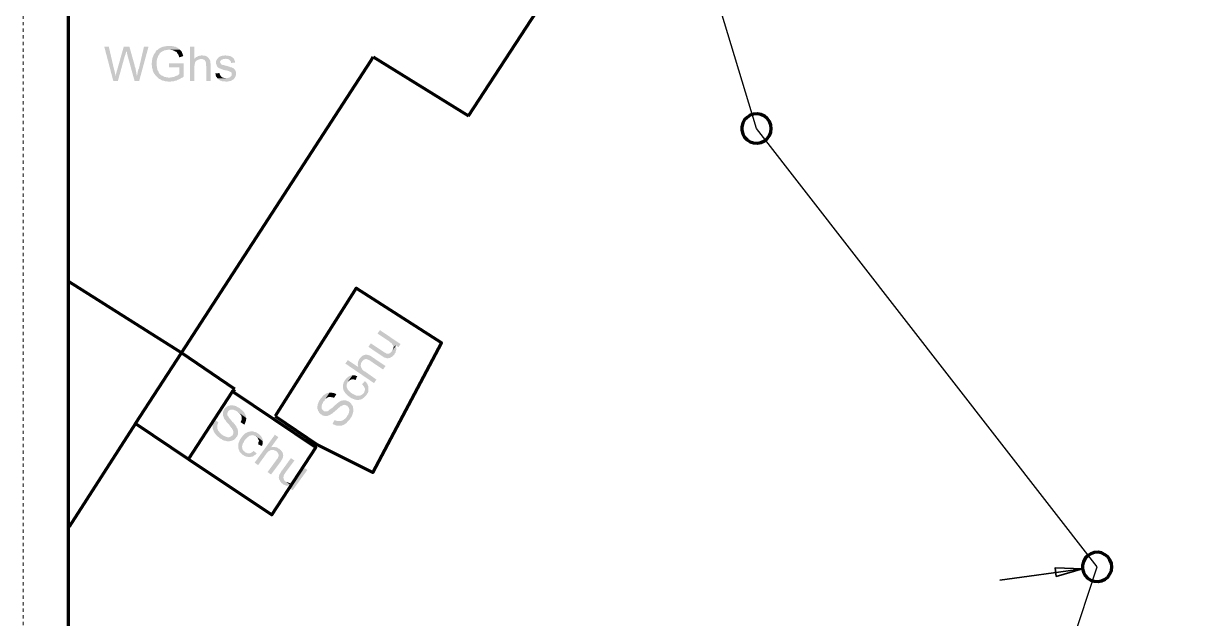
# Model space of a CAD drawing. Header units: metres. Extents: x -47 to 309, y -25 to 105.
# Drawn here: x -44.56 to -9.24, y 68.79 to 86.86 of the extents above; entities that cross this region are included whole.
import ezdxf

# ---------------------------------------------------------------- set-up
doc = ezdxf.new("R2010")
doc.units = ezdxf.units.M
doc.linetypes.add('AUSGEZOGEN', pattern=[0])
doc.linetypes.add('PUNKT2_S9', pattern=[0.001, 0, -0.001])
doc.layers.add('XR$1$STANDARD_1', color=7, linetype='AUSGEZOGEN', lineweight=25)

msp = doc.modelspace()

# ---------------------------------------------------------------- hatches: boundary and pattern name
at = {"layer": 'XR$1$STANDARD_1', "linetype": 'AUSGEZOGEN', "lineweight": 140, "transparency": 33554687}
h = msp.add_hatch(color=7, dxfattribs=at)
h.set_gradient(color2=(0, 0, 0), one_color=1)
h.paths.add_polyline_path([(-40.1323, 86.1766), (-40.1958, 86.1766), (-40.2169, 86.1661), (-40.2487, 86.1661), (-40.2804, 86.1555), (-40.3016, 86.1555), (-40.3333, 86.1449), (-40.3545, 86.1343), (-40.3862, 86.1237), (-40.4074, 86.1131), (-40.418, 86.1026), (-40.4497, 86.092), (-40.4709, 86.0708), (-40.4921, 86.0496), (-40.5132, 86.0391), (-40.5344, 86.0179), (-40.545, 85.9862), (-40.5662, 85.965), (-40.5767, 85.9438), (-40.5979, 85.9121), (-40.6085, 85.8803), (-40.6191, 85.8592), (-40.6297, 85.8274), (-40.6402, 85.8062), (-40.6402, 85.7745), (-40.6508, 85.7427), (-40.6508, 85.6898), (-40.6614, 85.6581), (-40.6614, 85.5946), (-40.6508, 85.5628), (-40.6508, 85.5099), (-40.6402, 85.4782), (-40.6297, 85.457), (-40.6297, 85.4253), (-40.6191, 85.4041), (-40.6085, 85.3723), (-40.5979, 85.3512), (-40.5873, 85.33), (-40.5662, 85.3088), (-40.5556, 85.2877), (-40.5344, 85.2665), (-40.5132, 85.2453), (-40.4921, 85.2242), (-40.4709, 85.203), (-40.1323, 85.2136), (-40.164, 85.2136), (-40.1852, 85.2242), (-40.2169, 85.2242), (-40.2487, 85.2348), (-40.2698, 85.2348), (-40.3016, 85.2453), (-40.3228, 85.2665), (-40.3545, 85.2771), (-40.3757, 85.2877), (-40.3968, 85.3088), (-40.418, 85.33), (-40.4392, 85.3512), (-40.4497, 85.3723), (-40.4603, 85.4041), (-40.4709, 85.4147), (-40.4815, 85.4358), (-40.4921, 85.457), (-40.4921, 85.4888), (-40.5027, 85.5099), (-40.5027, 85.5417), (-40.5132, 85.5734), (-40.5132, 85.711), (-40.5027, 85.7427), (-40.5027, 85.7639), (-40.4921, 85.7957), (-40.4815, 85.8168), (-40.4709, 85.8486), (-40.4709, 85.8592), (-40.4603, 85.8803), (-40.4392, 85.9015), (-40.4286, 85.9332), (-40.4074, 85.9544), (-40.3968, 85.965), (-40.3757, 85.9862), (-40.3545, 85.9967), (-40.3228, 86.0179), (-40.291, 86.0285), (-40.2804, 86.0391), (-40.2487, 86.0391), (-40.2275, 86.0496), (-40.1958, 86.0496), (-40.164, 86.0602), (-39.8042, 86.0602), (-39.8254, 86.0814), (-39.8465, 86.092), (-39.8677, 86.1131), (-39.8994, 86.1237), (-39.9206, 86.1449), (-39.9312, 86.1449), (-39.9629, 86.1555), (-39.9841, 86.1555), (-40.0158, 86.1661), (-40.037, 86.1661), (-40.0688, 86.1766), (-40.1005, 86.1766)], flags=0)
h = msp.add_hatch(color=7, dxfattribs=at)
h.set_gradient(color2=(0, 0, 0), one_color=1)
h.paths.add_polyline_path([(-41.9631, 86.1555), (-42.1007, 86.1555), (-41.8255, 85.1078), (-41.762, 85.2559), (-41.762, 85.2983), (-41.7726, 85.33), (-41.7726, 85.3512), (-41.7832, 85.3829), (-41.7832, 85.4147), (-41.7938, 85.4358), (-41.8044, 85.4676)], flags=0)
h = msp.add_hatch(color=7, dxfattribs=at)
h.set_gradient(color2=(0, 0, 0), one_color=1)
h.paths.add_polyline_path([(-41.3387, 86.1555), (-41.508, 86.1555), (-41.7091, 85.4464), (-41.7091, 85.4358), (-41.7197, 85.4253), (-41.7197, 85.4041), (-41.7303, 85.3723), (-41.7409, 85.3406), (-41.7514, 85.2983), (-41.762, 85.2559), (-41.8255, 85.1078), (-41.6879, 85.1078), (-41.4657, 85.9121), (-41.4551, 85.9121), (-41.4551, 85.9438), (-41.4445, 85.965), (-41.434, 85.9967), (-41.434, 86.0285)], flags=0)
h = msp.add_hatch(color=7, dxfattribs=at)
h.set_gradient(color2=(0, 0, 0), one_color=1)
h.paths.add_polyline_path([(-41.3387, 86.1555), (-41.434, 86.0285), (-41.4234, 86.0073), (-41.4128, 85.9862), (-41.4128, 85.9544), (-41.4022, 85.9121), (-41.18, 85.1078), (-41.1059, 85.2559), (-41.1165, 85.2877), (-41.1165, 85.3088), (-41.1271, 85.3406), (-41.1271, 85.3618), (-41.1376, 85.3935), (-41.1376, 85.4253), (-41.1482, 85.4464), (-41.1482, 85.4782), (-41.1588, 85.5099), (-41.1694, 85.5417), (-41.18, 85.5628), (-41.18, 85.5946), (-41.1906, 85.6263)], flags=0)
h = msp.add_hatch(color=7, dxfattribs=at)
h.set_gradient(color2=(0, 0, 0), one_color=1)
h.paths.add_polyline_path([(-40.7567, 86.1555), (-40.8942, 86.1555), (-41.053, 85.4782), (-41.0636, 85.4782), (-41.0636, 85.4464), (-41.0741, 85.4253), (-41.0847, 85.3935), (-41.0847, 85.3618), (-41.0953, 85.33), (-41.0953, 85.3088), (-41.1059, 85.2771), (-41.1059, 85.2559), (-41.18, 85.1078), (-41.0424, 85.1078)], flags=0)
h = msp.add_hatch(color=7, dxfattribs=at)
h.set_gradient(color2=(0, 0, 0), one_color=1)
h.paths.add_polyline_path([(-39.8042, 86.0602), (-40.1323, 86.0602), (-40.1005, 86.0602), (-40.0688, 86.0496), (-40.037, 86.0496), (-40.0158, 86.0391), (-39.9841, 86.0285), (-39.9735, 86.0285), (-39.9523, 86.0073), (-39.9206, 85.9967), (-39.8994, 85.9756), (-39.8889, 85.9544), (-39.8783, 85.9438), (-39.8571, 85.9121), (-39.8465, 85.8909), (-39.8359, 85.8592), (-39.8254, 85.8274), (-39.6984, 85.8697), (-39.7089, 85.8803), (-39.7195, 85.9121), (-39.7301, 85.9438), (-39.7407, 85.965), (-39.7513, 85.9967), (-39.7619, 86.0179), (-39.783, 86.0391)], flags=0)
h = msp.add_hatch(color=7, dxfattribs=at)
h.set_gradient(color2=(0, 0, 0), one_color=1)
h.paths.add_polyline_path([(-39.3703, 86.1555), (-39.4973, 86.1555), (-39.4973, 85.1078), (-39.3703, 85.1078), (-39.3703, 85.5523), (-39.3597, 85.584), (-39.3597, 85.6157), (-39.3491, 85.6475), (-39.3491, 85.6687), (-39.3385, 85.6898), (-39.3174, 85.711), (-39.2962, 85.7322), (-39.275, 85.7427), (-39.2539, 85.7533), (-39.2221, 85.7639), (-39.1904, 85.7745), (-39.1692, 85.7745), (-39.3703, 85.7851)], flags=0)
h = msp.add_hatch(color=7, dxfattribs=at)
h.set_gradient(color2=(0, 0, 0), one_color=1)
h.paths.add_polyline_path([(-39.1375, 85.8909), (-39.148, 85.8909), (-39.1692, 85.8803), (-39.201, 85.8803), (-39.2327, 85.8697), (-39.2539, 85.8697), (-39.275, 85.8486), (-39.3068, 85.838), (-39.328, 85.8274), (-39.3491, 85.8062), (-39.3703, 85.7851), (-39.1692, 85.7745), (-39.1163, 85.7745), (-39.0951, 85.7639), (-39.0634, 85.7533), (-39.0422, 85.7322), (-39.0422, 85.7216), (-39.0316, 85.711), (-39.0211, 85.6792), (-39.0105, 85.6581), (-39.0105, 85.5946), (-38.9999, 85.1078), (-38.8729, 85.1078), (-38.8729, 85.6263), (-38.8835, 85.6581), (-38.8835, 85.711), (-38.8941, 85.7427), (-38.9046, 85.7639), (-38.9152, 85.7745), (-38.9258, 85.7957), (-38.947, 85.8168), (-38.9681, 85.838), (-38.9893, 85.8486), (-38.9999, 85.8592), (-39.0211, 85.8697), (-39.0528, 85.8803), (-39.1057, 85.8803)], flags=0)
h = msp.add_hatch(color=7, dxfattribs=at)
h.set_gradient(color2=(0, 0, 0), one_color=1)
h.paths.add_polyline_path([(-38.4284, 85.8909), (-38.4602, 85.8803), (-38.5131, 85.8803), (-38.5448, 85.8697), (-38.5766, 85.8592), (-38.5977, 85.8486), (-38.6295, 85.838), (-38.6295, 85.8274), (-38.6507, 85.8062), (-38.6718, 85.7851), (-38.4072, 85.7851), (-38.3755, 85.7745), (-38.3543, 85.7745), (-38.3226, 85.7639), (-38.3014, 85.7427), (-38.2908, 85.7322), (-38.2697, 85.711), (-38.2591, 85.6898), (-38.2591, 85.6581), (-38.1321, 85.6687), (-38.1321, 85.6898), (-38.1427, 85.7216), (-38.1533, 85.7427), (-38.1638, 85.7745), (-38.1744, 85.7957), (-38.1956, 85.8168), (-38.2168, 85.8274), (-38.2485, 85.8486), (-38.2697, 85.8592), (-38.2908, 85.8697), (-38.312, 85.8697), (-38.3437, 85.8803), (-38.3967, 85.8803)], flags=0)
h = msp.add_hatch(color=7, dxfattribs=at)
h.set_gradient(color2=(0, 0, 0), one_color=1)
h.paths.add_polyline_path([(-39.6878, 85.6475), (-40.1323, 85.6475), (-40.1323, 85.5205), (-39.8254, 85.5205), (-39.8254, 85.3194), (-39.8465, 85.3088), (-39.8677, 85.2877), (-39.8889, 85.2771), (-39.9206, 85.2665), (-39.9523, 85.2559), (-39.9629, 85.2453), (-39.9841, 85.2348), (-40.0158, 85.2348), (-40.0476, 85.2242), (-40.0688, 85.2242), (-40.1005, 85.2136), (-40.1323, 85.2136), (-40.4709, 85.203), (-40.4497, 85.1818), (-40.4286, 85.1713), (-40.3968, 85.1607), (-40.3757, 85.1395), (-40.3439, 85.1289), (-40.3228, 85.1184), (-40.291, 85.1184), (-40.2698, 85.1078), (-40.2381, 85.0972), (-40.1852, 85.0972), (-40.1534, 85.0866), (-40.1005, 85.0866), (-40.0688, 85.0972), (-40.0053, 85.0972), (-39.9841, 85.1078), (-39.9523, 85.1184), (-39.9206, 85.1184), (-39.8994, 85.1289), (-39.8889, 85.1395), (-39.8571, 85.1501), (-39.8359, 85.1607), (-39.8148, 85.1713), (-39.783, 85.1818), (-39.7619, 85.203), (-39.7301, 85.2136), (-39.7089, 85.2348), (-39.6878, 85.2559)], flags=0)
h = msp.add_hatch(color=7, dxfattribs=at)
h.set_gradient(color2=(0, 0, 0), one_color=1)
h.paths.add_polyline_path([(-38.6718, 85.7851), (-38.6824, 85.7639), (-38.693, 85.7533), (-38.7036, 85.7216), (-38.7141, 85.7004), (-38.7141, 85.6475), (-38.7036, 85.6157), (-38.693, 85.5946), (-38.6824, 85.5628), (-38.6718, 85.5417), (-38.6507, 85.5205), (-38.6295, 85.5099), (-38.5977, 85.4888), (-38.5766, 85.4888), (-38.5554, 85.4782), (-38.5342, 85.4676), (-38.5025, 85.457), (-38.4813, 85.4464), (-38.439, 85.4358), (-38.4072, 85.4358), (-38.3755, 85.4253), (-38.3332, 85.4147), (-38.312, 85.4041), (-38.2908, 85.3935), (-38.2697, 85.3829), (-38.2485, 85.3723), (-38.2379, 85.3512), (-38.2379, 85.2771), (-38.2591, 85.2559), (-38.2802, 85.2348), (-38.2908, 85.2242), (-38.312, 85.2136), (-38.3437, 85.203), (-38.3755, 85.203), (-38.4072, 85.1924), (-38.6718, 85.1924), (-38.6507, 85.1713), (-38.6295, 85.1501), (-38.6083, 85.1395), (-38.5872, 85.1184), (-38.5554, 85.1184), (-38.5342, 85.1078), (-38.5025, 85.0972), (-38.439, 85.0972), (-38.4072, 85.0866), (-38.3861, 85.0866), (-38.3543, 85.0972), (-38.3226, 85.0972), (-38.3014, 85.1078), (-38.2697, 85.1078), (-38.2485, 85.1184), (-38.2168, 85.1395), (-38.1956, 85.1501), (-38.1744, 85.1713), (-38.1533, 85.1924), (-38.1427, 85.2136), (-38.1321, 85.2242), (-38.1215, 85.2453), (-38.1109, 85.2771), (-38.1003, 85.2983), (-38.1003, 85.3618), (-38.1109, 85.3935), (-38.1215, 85.4147), (-38.1321, 85.4464), (-38.1427, 85.457), (-38.1638, 85.4782), (-38.185, 85.4993), (-38.2168, 85.5099), (-38.2273, 85.5205), (-38.2485, 85.5205), (-38.2802, 85.5311), (-38.3014, 85.5417), (-38.3332, 85.5523), (-38.3649, 85.5628), (-38.4072, 85.5734), (-38.4496, 85.584), (-38.4813, 85.5946), (-38.5025, 85.5946), (-38.5237, 85.6052), (-38.5554, 85.6157), (-38.566, 85.6369), (-38.5766, 85.6581), (-38.5872, 85.6792), (-38.5872, 85.7004), (-38.566, 85.7322), (-38.5448, 85.7533), (-38.5342, 85.7533), (-38.5131, 85.7639), (-38.4919, 85.7745), (-38.4602, 85.7745), (-38.4178, 85.7851)], flags=0)
h = msp.add_hatch(color=7, dxfattribs=at)
h.set_gradient(color2=(0, 0, 0), one_color=1)
h.paths.add_polyline_path([(-38.6083, 85.3512), (-38.7353, 85.3406), (-38.7247, 85.3194), (-38.7247, 85.2877), (-38.7141, 85.2665), (-38.7036, 85.2348), (-38.6824, 85.2136), (-38.6718, 85.1924), (-38.4072, 85.1924), (-38.439, 85.203), (-38.4707, 85.203), (-38.5025, 85.2136), (-38.5237, 85.2242), (-38.5448, 85.2348), (-38.5554, 85.2559), (-38.5766, 85.2771), (-38.5872, 85.2983), (-38.5977, 85.3194)], flags=0)
h = msp.add_hatch(color=7, dxfattribs=at)
h.set_gradient(color2=(0, 0, 0), one_color=1)
h.paths.add_polyline_path([(-33.7402, 77.5516), (-33.8143, 77.4457), (-33.4756, 77.2235), (-33.465, 77.2129), (-33.4439, 77.1917), (-33.4121, 77.1706), (-33.3909, 77.16), (-33.3804, 77.1388), (-33.3698, 77.1177), (-33.3486, 77.0965), (-33.3486, 77.0753), (-33.338, 77.0436), (-33.338, 77.0118), (-33.2639, 77.0965), (-33.1793, 77.033), (-33.1158, 77.1282)], flags=0)
h = msp.add_hatch(color=7, dxfattribs=at)
h.set_gradient(color2=(0, 0, 0), one_color=1)
h.paths.add_polyline_path([(-34.0153, 77.1494), (-34.0894, 77.0436), (-33.6978, 76.779), (-33.6661, 76.7578), (-33.6343, 76.7367), (-33.6132, 76.7261), (-33.592, 76.7155), (-33.5814, 76.7155), (-33.5497, 76.7049), (-33.5179, 76.6943), (-33.4968, 76.6943), (-33.4756, 76.7049), (-33.4439, 76.7049), (-33.4227, 76.7155), (-33.3909, 76.7367), (-33.3804, 76.7367), (-33.3592, 76.7578), (-33.338, 76.779), (-33.3169, 76.8002), (-33.2957, 76.8213), (-33.2851, 76.8531), (-33.2639, 76.8743), (-33.2639, 76.906), (-33.2534, 76.9272), (-33.2428, 76.9589), (-33.2428, 77.0118), (-33.2534, 77.033), (-33.2639, 77.0647), (-33.3804, 76.906), (-33.3909, 76.8954), (-33.4121, 76.8743), (-33.4333, 76.8531), (-33.4544, 76.8425), (-33.465, 76.8425), (-33.4968, 76.8319), (-33.5179, 76.8319), (-33.5497, 76.8425), (-33.5603, 76.8531), (-33.5814, 76.8637), (-33.6026, 76.8743), (-33.6343, 76.8954), (-33.6661, 76.9166)], flags=0)
h = msp.add_hatch(color=7, dxfattribs=at)
h.set_gradient(color2=(0, 0, 0), one_color=1)
h.paths.add_polyline_path([(-33.338, 77.0118), (-33.338, 76.9801), (-33.3486, 76.9589), (-33.3592, 76.9272), (-33.3804, 76.906), (-33.2639, 77.0647), (-33.2639, 77.0965)], flags=0)
h = msp.add_hatch(color=7, dxfattribs=at)
h.set_gradient(color2=(0, 0, 0), one_color=1)
h.paths.add_polyline_path([(-34.7138, 76.6414), (-34.7879, 76.5356), (-33.9201, 75.943), (-33.846, 76.0488), (-34.1847, 76.2922), (-34.2164, 76.3028), (-34.2376, 76.3239), (-34.2587, 76.3451), (-34.2799, 76.3663), (-34.2905, 76.3874), (-34.3011, 76.4086), (-34.3117, 76.4298), (-34.3222, 76.4615), (-34.3222, 76.4933), (-34.3117, 76.5144), (-34.3117, 76.5462), (-34.3011, 76.5673), (-34.2799, 76.5991), (-34.3963, 76.4298)], flags=0)
h = msp.add_hatch(color=7, dxfattribs=at)
h.set_gradient(color2=(0, 0, 0), one_color=1)
h.paths.add_polyline_path([(-34.354, 76.6838), (-34.3646, 76.6732), (-34.3751, 76.652), (-34.3857, 76.6308), (-34.3963, 76.5991), (-34.4069, 76.5779), (-34.4069, 76.5462), (-34.4175, 76.5144), (-34.4069, 76.4933), (-34.4069, 76.4615), (-34.3963, 76.4298), (-34.2799, 76.5991), (-34.2693, 76.6097), (-34.2482, 76.6308), (-34.227, 76.652), (-34.2058, 76.6626), (-34.1741, 76.6732), (-34.1529, 76.6732), (-34.1212, 76.6626), (-34.1, 76.652), (-34.0682, 76.6414), (-34.0365, 76.6203), (-33.6449, 76.3557), (-33.5708, 76.4615), (-33.9624, 76.7261), (-33.9942, 76.7473), (-34.0259, 76.7684), (-34.0471, 76.779), (-34.0788, 76.7896), (-34.1, 76.8002), (-34.1212, 76.8002), (-34.1423, 76.8108), (-34.1635, 76.8108), (-34.1952, 76.8002), (-34.2164, 76.8002), (-34.2482, 76.779), (-34.2587, 76.779), (-34.2799, 76.7684), (-34.3011, 76.7473), (-34.3222, 76.7261), (-34.3434, 76.7049)], flags=0)
h = msp.add_hatch(color=7, dxfattribs=at)
h.set_gradient(color2=(0, 0, 0), one_color=1)
h.paths.add_polyline_path([(-34.7985, 76.0382), (-34.809, 76.0276), (-34.8196, 75.9959), (-34.8408, 75.9747), (-34.8408, 75.943), (-34.8514, 75.9218), (-34.862, 75.89), (-34.862, 75.7842), (-34.8514, 75.763), (-34.8514, 75.7313), (-34.8302, 75.7101), (-34.8196, 75.6784), (-34.809, 75.6678), (-34.7985, 75.6466), (-34.7773, 75.6255), (-34.7561, 75.6043), (-34.735, 75.5831), (-34.7138, 75.562), (-34.6926, 75.5408), (-34.6609, 75.5302), (-34.6609, 75.5196), (-34.6397, 75.5091), (-34.608, 75.4879), (-34.5762, 75.4773), (-34.5551, 75.4667), (-34.5233, 75.4561), (-34.5021, 75.4456), (-34.4704, 75.4456), (-34.4492, 75.435), (-34.3751, 75.435), (-34.227, 75.6466), (-34.2376, 75.6466), (-34.2482, 75.6149), (-34.2693, 75.6043), (-34.3011, 75.5831), (-34.3222, 75.5726), (-34.3434, 75.562), (-34.4492, 75.562), (-34.481, 75.5726), (-34.5021, 75.5831), (-34.5339, 75.6043), (-34.5656, 75.6149), (-34.5974, 75.6361), (-34.6291, 75.6572), (-34.6503, 75.6784), (-34.6715, 75.6995), (-34.6926, 75.7207), (-34.7138, 75.7419), (-34.7244, 75.763), (-34.735, 75.7948), (-34.7456, 75.816), (-34.7456, 75.9006), (-34.735, 75.9324), (-34.7244, 75.9535), (-34.7138, 75.9853), (-34.5762, 76.1758), (-34.608, 76.1758), (-34.6291, 76.1652), (-34.6503, 76.1652), (-34.6715, 76.1546), (-34.6926, 76.144), (-34.7138, 76.1229), (-34.735, 76.1123), (-34.7561, 76.0911), (-34.7773, 76.0594)], flags=0)
h = msp.add_hatch(color=7, dxfattribs=at)
h.set_gradient(color2=(0, 0, 0), one_color=1)
h.paths.add_polyline_path([(-34.5762, 76.1758), (-34.7138, 75.9853), (-34.7032, 75.9853), (-34.6821, 76.0065), (-34.6609, 76.0276), (-34.6397, 76.0382), (-34.6186, 76.0488), (-34.5974, 76.0594), (-34.5445, 76.0594), (-34.5127, 76.0488), (-34.481, 76.0382), (-34.4281, 76.1546), (-34.4386, 76.1546), (-34.4704, 76.1652), (-34.4916, 76.1758), (-34.5551, 76.1758)], flags=0)
h = msp.add_hatch(color=7, dxfattribs=at)
h.set_gradient(color2=(0, 0, 0), one_color=1)
h.paths.add_polyline_path([(-34.2799, 75.9112), (-34.2693, 75.9006), (-34.2482, 75.8689), (-34.227, 75.8477), (-34.2164, 75.8265), (-34.2058, 75.8054), (-34.1952, 75.7736), (-34.1952, 75.7313), (-34.2058, 75.6995), (-34.2164, 75.6678), (-34.227, 75.6466), (-34.3751, 75.435), (-34.3434, 75.4456), (-34.3222, 75.4456), (-34.2905, 75.4561), (-34.2693, 75.4667), (-34.2482, 75.4879), (-34.227, 75.4985), (-34.2058, 75.5196), (-34.1847, 75.5408), (-34.1635, 75.562), (-34.1423, 75.5831), (-34.1317, 75.6149), (-34.1106, 75.6361), (-34.1, 75.6678), (-34.0894, 75.689), (-34.0894, 75.8371), (-34.1, 75.8583), (-34.1106, 75.89), (-34.1212, 75.9112), (-34.1317, 75.9324), (-34.1529, 75.9641), (-34.1741, 75.9853), (-34.1952, 76.0065)], flags=0)
h = msp.add_hatch(color=7, dxfattribs=at)
h.set_gradient(color2=(0, 0, 0), one_color=1)
h.paths.add_polyline_path([(-35.5499, 75.4561), (-35.5604, 75.435), (-35.5816, 75.4138), (-35.5922, 75.3821), (-35.6028, 75.3609), (-35.6134, 75.3291), (-35.6239, 75.308), (-35.6239, 75.2762), (-35.6345, 75.2445), (-35.6345, 75.1598), (-35.6239, 75.1387), (-35.6134, 75.1069), (-35.6134, 75.0963), (-35.5922, 75.0752), (-35.5816, 75.0434), (-35.5604, 75.0222), (-35.5393, 75.0011), (-35.5181, 74.9905), (-35.4969, 74.9799), (-35.4758, 74.9587), (-35.444, 74.9587), (-35.4229, 74.9482), (-35.3276, 74.9482), (-35.3064, 74.9587), (-35.2747, 74.9693), (-35.2429, 74.9799), (-35.2429, 74.9905), (-35.2218, 75.0011), (-35.2006, 75.0117), (-35.1795, 75.0222), (-35.1583, 75.0434), (-35.1371, 75.0646), (-35.1054, 75.0857), (-35.0736, 75.1175), (-35.0525, 75.1281), (-35.0313, 75.1598), (-34.9995, 75.181), (-34.9784, 75.2022), (-34.9572, 75.2127), (-34.9466, 75.2339), (-34.9255, 75.2339), (-34.9043, 75.2551), (-34.8725, 75.2656), (-34.8514, 75.2762), (-34.8302, 75.2762), (-34.8196, 75.2868), (-34.7879, 75.2762), (-34.7667, 75.2656), (-34.735, 75.2551), (-34.7244, 75.2551), (-34.7138, 75.2339), (-34.6926, 75.2127), (-34.6821, 75.181), (-34.6715, 75.1598), (-34.6715, 75.0963), (-34.6821, 75.0646), (-34.6821, 75.0434), (-34.6926, 75.0222), (-34.7032, 74.9905), (-34.7244, 74.9693), (-34.735, 74.9376), (-34.936, 74.6518), (-34.9043, 74.6518), (-34.8831, 74.6624), (-34.8514, 74.673), (-34.8302, 74.6836), (-34.7985, 74.7048), (-34.7879, 74.7048), (-34.7667, 74.7259), (-34.7456, 74.7365), (-34.735, 74.7577), (-34.7138, 74.7788), (-34.6926, 74.8), (-34.6715, 74.8212), (-34.6503, 74.8529), (-34.6291, 74.8741), (-34.6291, 74.8847), (-34.608, 74.9058), (-34.5974, 74.927), (-34.5868, 74.9587), (-34.5762, 74.9799), (-34.5656, 75.0117), (-34.5551, 75.0434), (-34.5551, 75.0646), (-34.5445, 75.0752), (-34.5445, 75.1598), (-34.5551, 75.1916), (-34.5551, 75.2233), (-34.5656, 75.2445), (-34.5762, 75.2656), (-34.5974, 75.2868), (-34.608, 75.3186), (-34.6291, 75.3397), (-34.6503, 75.3609), (-34.6715, 75.3715), (-34.6821, 75.3821), (-34.7138, 75.3926), (-34.735, 75.4032), (-34.7667, 75.4138), (-34.7879, 75.4244), (-34.8196, 75.4244), (-34.8514, 75.4244), (-34.8725, 75.4138), (-34.9043, 75.4138), (-34.9255, 75.4032), (-34.9572, 75.3821), (-34.989, 75.3715), (-34.9995, 75.3609), (-35.0207, 75.3397), (-35.0419, 75.3291), (-35.063, 75.308), (-35.0842, 75.2868), (-35.116, 75.2656), (-35.1371, 75.2445), (-35.1689, 75.2127), (-35.19, 75.1916), (-35.2218, 75.1704), (-35.2535, 75.1492), (-35.2747, 75.1281), (-35.2959, 75.1069), (-35.317, 75.0963), (-35.3382, 75.0857), (-35.4229, 75.0857), (-35.4546, 75.1069), (-35.4652, 75.1175), (-35.4864, 75.1387), (-35.4969, 75.1598), (-35.5075, 75.181), (-35.5075, 75.2551), (-35.4969, 75.2762), (-35.4969, 75.308), (-35.4758, 75.3291), (-35.4652, 75.3609), (-35.444, 75.3926), (-35.2641, 75.6572), (-35.2959, 75.6466), (-35.317, 75.6466), (-35.3488, 75.6361), (-35.3699, 75.6255), (-35.4017, 75.6043), (-35.4123, 75.6043), (-35.4334, 75.5831), (-35.4546, 75.5726), (-35.4758, 75.5514), (-35.4864, 75.5302), (-35.5075, 75.5091), (-35.5287, 75.4879)], flags=0)
h = msp.add_hatch(color=7, dxfattribs=at)
h.set_gradient(color2=(0, 0, 0), one_color=1)
h.paths.add_polyline_path([(-35.2641, 75.6572), (-35.444, 75.3926), (-35.4334, 75.4138), (-35.4123, 75.435), (-35.3911, 75.4667), (-35.3699, 75.4773), (-35.3382, 75.4985), (-35.317, 75.5091), (-35.2959, 75.5196), (-35.2218, 75.5196), (-35.19, 75.5091), (-35.1583, 75.5091), (-35.1371, 75.4879), (-35.063, 75.6043), (-35.0736, 75.6043), (-35.0948, 75.6255), (-35.1265, 75.6361), (-35.1477, 75.6466), (-35.1795, 75.6466), (-35.2006, 75.6572), (-35.2429, 75.6572)], flags=0)
h = msp.add_hatch(color=7, dxfattribs=at)
h.set_gradient(color2=(0, 0, 0), one_color=1)
h.paths.add_polyline_path([(-37.9839, 75.1704), (-38.0051, 75.1916), (-38.0368, 75.2022), (-38.058, 75.2127), (-38.0898, 75.2339), (-38.1109, 75.2445), (-38.1427, 75.2551), (-38.1638, 75.2551), (-38.1956, 75.2656), (-38.2802, 75.2656), (-38.3014, 75.2551), (-38.3332, 75.2551), (-38.3437, 75.2445), (-38.3755, 75.2339), (-38.3967, 75.2127), (-38.4178, 75.2022), (-38.439, 75.181), (-38.4602, 75.1598), (-38.4707, 75.1387), (-38.4813, 75.1069), (-38.4919, 75.0857), (-38.5025, 75.054), (-38.5025, 74.9693), (-38.4919, 74.9376), (-38.4813, 74.9164), (-38.4707, 74.8847), (-38.4707, 74.8741), (-38.4602, 74.8635), (-38.4496, 74.8423), (-38.4284, 74.8212), (-38.4072, 74.8), (-38.3967, 74.7683), (-38.3649, 74.7365), (-38.3437, 74.7153), (-38.3226, 74.6942), (-38.3014, 74.6624), (-38.2802, 74.6307), (-38.2591, 74.6095), (-38.2485, 74.5883), (-38.2273, 74.5778), (-38.2273, 74.5566), (-38.2062, 74.5354), (-38.1956, 74.5037), (-38.185, 74.4825), (-38.185, 74.419), (-38.1956, 74.3979), (-38.2062, 74.3661), (-38.2168, 74.3555), (-38.2379, 74.3449), (-38.2591, 74.3238), (-38.2908, 74.3132), (-38.312, 74.3026), (-38.3649, 74.3026), (-38.3967, 74.3132), (-38.4284, 74.3238), (-38.4496, 74.3344), (-38.4707, 74.3449), (-38.5025, 74.3555), (-38.5237, 74.3767), (-38.8094, 74.5778), (-38.8094, 74.5566), (-38.7988, 74.5248), (-38.7882, 74.5037), (-38.7776, 74.4719), (-38.7671, 74.4508), (-38.7565, 74.4402), (-38.7459, 74.419), (-38.7247, 74.3979), (-38.7141, 74.3767), (-38.693, 74.3555), (-38.6718, 74.3344), (-38.6507, 74.3132), (-38.6189, 74.292), (-38.5977, 74.2709), (-38.5872, 74.2709), (-38.566, 74.2497), (-38.5342, 74.2391), (-38.5131, 74.2179), (-38.4813, 74.2074), (-38.4602, 74.1968), (-38.4284, 74.1968), (-38.4072, 74.1862), (-38.3967, 74.1862), (-38.3649, 74.1756), (-38.312, 74.1756), (-38.2802, 74.1862), (-38.2591, 74.1862), (-38.2273, 74.1968), (-38.2062, 74.2074), (-38.1744, 74.2179), (-38.1533, 74.2391), (-38.1321, 74.2603), (-38.1109, 74.2709), (-38.1003, 74.3026), (-38.0898, 74.3132), (-38.0686, 74.3344), (-38.058, 74.3661), (-38.0474, 74.3873), (-38.0474, 74.5037), (-38.058, 74.5248), (-38.058, 74.5566), (-38.0792, 74.5778), (-38.0898, 74.6095), (-38.0898, 74.6201), (-38.1003, 74.6307), (-38.1109, 74.6518), (-38.1321, 74.673), (-38.1427, 74.6942), (-38.1638, 74.7153), (-38.185, 74.7471), (-38.2168, 74.7683), (-38.2379, 74.8), (-38.2591, 74.8212), (-38.2802, 74.8529), (-38.312, 74.8847), (-38.3226, 74.9058), (-38.3437, 74.9376), (-38.3543, 74.9482), (-38.3649, 74.9693), (-38.3649, 75.0328), (-38.3543, 75.0646), (-38.3437, 75.0857), (-38.3332, 75.0963), (-38.312, 75.1175), (-38.2908, 75.1281), (-38.2591, 75.1387), (-38.1956, 75.1387), (-38.1638, 75.1281), (-38.1427, 75.1175), (-38.1109, 75.1069), (-38.0792, 75.0857), (-38.058, 75.0752), (-37.7934, 74.8847), (-37.804, 74.9164), (-37.804, 74.9376), (-37.8146, 74.9693), (-37.8252, 74.9905), (-37.8463, 75.0222), (-37.8463, 75.0328), (-37.8569, 75.054), (-37.8781, 75.0752), (-37.8993, 75.0963), (-37.9204, 75.1175), (-37.9416, 75.1387), (-37.9628, 75.1492)], flags=0)
h = msp.add_hatch(color=7, dxfattribs=at)
h.set_gradient(color2=(0, 0, 0), one_color=1)
h.paths.add_polyline_path([(-37.7934, 74.8847), (-38.058, 75.0752), (-38.0368, 75.054), (-38.0051, 75.0328), (-37.9839, 75.0117), (-37.9733, 74.9905), (-37.9522, 74.9693), (-37.9416, 74.9482), (-37.931, 74.9164), (-37.931, 74.8423), (-37.9416, 74.8106), (-37.9522, 74.7894), (-37.9628, 74.7577), (-37.8569, 74.6836), (-37.8463, 74.6942), (-37.8358, 74.7153), (-37.8252, 74.7365), (-37.8146, 74.7683), (-37.804, 74.8), (-37.804, 74.8212), (-37.7934, 74.8529)], flags=0)
h = msp.add_hatch(color=7, dxfattribs=at)
h.set_gradient(color2=(0, 0, 0), one_color=1)
h.paths.add_polyline_path([(-35.116, 74.8212), (-35.1795, 74.7048), (-35.1583, 74.6942), (-35.1265, 74.6836), (-35.1054, 74.673), (-35.0736, 74.6624), (-35.0419, 74.6518), (-34.936, 74.6518), (-34.735, 74.9376), (-34.7456, 74.927), (-34.7667, 74.8952), (-34.7879, 74.8741), (-34.809, 74.8529), (-34.8302, 74.8423), (-34.8514, 74.8212), (-34.8725, 74.8106), (-34.9043, 74.8), (-34.9255, 74.7894), (-35.0313, 74.7894), (-35.0525, 74.8), (-35.0842, 74.8106)], flags=0)
h = msp.add_hatch(color=7, dxfattribs=at)
h.set_gradient(color2=(0, 0, 0), one_color=1)
h.paths.add_polyline_path([(-38.6401, 74.7577), (-38.7459, 74.8212), (-38.7671, 74.8), (-38.7776, 74.7683), (-38.7882, 74.7471), (-38.7988, 74.7153), (-38.8094, 74.6942), (-38.8094, 74.5778), (-38.5237, 74.3767), (-38.5448, 74.3873), (-38.566, 74.4084), (-38.5872, 74.4296), (-38.6083, 74.4508), (-38.6189, 74.4719), (-38.6401, 74.4931), (-38.6507, 74.5143), (-38.6612, 74.546), (-38.6718, 74.5672), (-38.6718, 74.673), (-38.6612, 74.6942), (-38.6507, 74.7259)], flags=0)
h = msp.add_hatch(color=7, dxfattribs=at)
h.set_gradient(color2=(0, 0, 0), one_color=1)
h.paths.add_polyline_path([(-37.423, 74.4084), (-37.4442, 74.419), (-37.4654, 74.4296), (-37.4971, 74.4508), (-37.5183, 74.4613), (-37.55, 74.4613), (-37.5712, 74.4719), (-37.6029, 74.4825), (-37.6453, 74.4825), (-37.677, 74.4719), (-37.6982, 74.4719), (-37.7299, 74.4613), (-37.7617, 74.4508), (-37.7829, 74.4402), (-37.7934, 74.4296), (-37.8252, 74.419), (-37.8463, 74.3979), (-37.8675, 74.3767), (-37.8887, 74.3555), (-37.9098, 74.3344), (-37.9204, 74.3132), (-37.9416, 74.292), (-37.9628, 74.2603), (-37.9839, 74.2285), (-37.9945, 74.2074), (-38.0051, 74.1756), (-38.0157, 74.1544), (-38.0263, 74.1227), (-38.0368, 74.1015), (-38.0368, 73.9957), (-37.8358, 73.8475), (-37.8358, 73.8581), (-37.8569, 73.8687), (-37.8781, 73.8899), (-37.8993, 73.9216), (-37.9098, 73.9428), (-37.9098, 73.9745), (-37.9204, 73.9957), (-37.9204, 74.0274), (-37.9098, 74.0486), (-37.9098, 74.0698), (-37.8993, 74.1015), (-37.8887, 74.1227), (-37.8675, 74.1544), (-37.8569, 74.1862), (-37.8358, 74.2179), (-37.804, 74.2497), (-37.7829, 74.2709), (-37.7617, 74.292), (-37.7405, 74.3132), (-37.7194, 74.3238), (-37.6982, 74.3449), (-37.677, 74.3449), (-37.6559, 74.3555), (-37.6453, 74.3555), (-37.6135, 74.3661), (-37.5924, 74.3555), (-37.5606, 74.3555), (-37.5394, 74.3449), (-37.5077, 74.3344), (-37.4865, 74.3238), (-37.296, 74.1862), (-37.296, 74.2391), (-37.3066, 74.2497), (-37.3172, 74.2814), (-37.3278, 74.3026), (-37.3384, 74.3238), (-37.3595, 74.3449), (-37.3807, 74.3661), (-37.4019, 74.3873)], flags=0)
h = msp.add_hatch(color=7, dxfattribs=at)
h.set_gradient(color2=(0, 0, 0), one_color=1)
h.paths.add_polyline_path([(-36.8198, 74.3026), (-36.9256, 74.3767), (-37.5394, 73.5301), (-37.4336, 73.456), (-37.1902, 73.7946), (-37.1796, 73.8158), (-37.1585, 73.837), (-37.1373, 73.8581), (-37.1161, 73.8793), (-37.095, 73.8899), (-37.0738, 73.9005), (-37.042, 73.911), (-36.9574, 73.911), (-36.9362, 73.9005), (-36.9045, 73.8899), (-36.8833, 73.8793), (-37.042, 73.9957)], flags=0)
h = msp.add_hatch(color=7, dxfattribs=at)
h.set_gradient(color2=(0, 0, 0), one_color=1)
h.paths.add_polyline_path([(-37.296, 74.1862), (-37.4865, 74.3238), (-37.4865, 74.3132), (-37.4548, 74.292), (-37.4442, 74.2709), (-37.4336, 74.2497), (-37.423, 74.2179), (-37.4124, 74.2074), (-37.4124, 74.1756), (-37.423, 74.1544), (-37.423, 74.1227), (-37.4336, 74.0909), (-37.3278, 74.038), (-37.3172, 74.0486), (-37.3066, 74.0698), (-37.296, 74.1015), (-37.296, 74.1544)], flags=0)
h = msp.add_hatch(color=7, dxfattribs=at)
h.set_gradient(color2=(0, 0, 0), one_color=1)
h.paths.add_polyline_path([(-37.5712, 73.8899), (-37.5818, 73.8793), (-37.6029, 73.8581), (-37.6347, 73.837), (-37.6559, 73.8264), (-37.677, 73.8158), (-37.7511, 73.8158), (-37.7829, 73.8264), (-37.804, 73.837), (-37.8358, 73.8475), (-38.0368, 73.9957), (-38.0368, 73.9745), (-38.0263, 73.9428), (-38.0157, 73.9216), (-38.0051, 73.8899), (-37.9945, 73.8687), (-37.9839, 73.8475), (-37.9628, 73.8264), (-37.9416, 73.8052), (-37.9204, 73.784), (-37.8993, 73.7629), (-37.8675, 73.7523), (-37.8463, 73.7311), (-37.8146, 73.7205), (-37.7934, 73.71), (-37.7617, 73.71), (-37.7405, 73.6994), (-37.677, 73.6994), (-37.6453, 73.71), (-37.6241, 73.71), (-37.5924, 73.7205), (-37.5712, 73.7311), (-37.55, 73.7523), (-37.5183, 73.7629), (-37.4971, 73.784), (-37.4759, 73.8052)], flags=0)
h = msp.add_hatch(color=7, dxfattribs=at)
h.set_gradient(color2=(0, 0, 0), one_color=1)
h.paths.add_polyline_path([(-36.7986, 73.9534), (-36.8304, 73.964), (-36.8516, 73.9851), (-36.8727, 73.9957), (-36.9045, 73.9957), (-36.9256, 74.0063), (-37.0103, 74.0063), (-37.042, 73.9957), (-36.8833, 73.8793), (-36.8727, 73.8687), (-36.8516, 73.8475), (-36.8304, 73.8158), (-36.8198, 73.7946), (-36.8092, 73.7735), (-36.8092, 73.7417), (-36.8198, 73.71), (-36.8304, 73.6888), (-36.841, 73.657), (-36.8621, 73.6359), (-37.1479, 73.2443), (-37.042, 73.1702), (-36.7563, 73.5512), (-36.7351, 73.583), (-36.7246, 73.6147), (-36.7034, 73.6359), (-36.6928, 73.6676), (-36.6822, 73.6888), (-36.6822, 73.7205), (-36.6716, 73.7523), (-36.6822, 73.784), (-36.6822, 73.8052), (-36.6928, 73.837), (-36.7034, 73.8475), (-36.714, 73.8687), (-36.7351, 73.8899), (-36.7457, 73.911), (-36.7775, 73.9322)], flags=0)
h = msp.add_hatch(color=7, dxfattribs=at)
h.set_gradient(color2=(0, 0, 0), one_color=1)
h.paths.add_polyline_path([(-36.333, 73.5935), (-36.4388, 73.6676), (-36.714, 73.2866), (-36.7246, 73.2866), (-36.7351, 73.2549), (-36.7563, 73.2231), (-36.7669, 73.202), (-36.7775, 73.1808), (-36.7881, 73.1702), (-36.7986, 73.1385), (-36.7986, 73.1067), (-36.8092, 73.0856), (-36.7986, 73.0644), (-36.7986, 73.0327), (-36.7881, 73.0115), (-36.7669, 72.9797), (-36.7669, 72.9692), (-36.7457, 72.948), (-36.7351, 72.9268), (-36.714, 72.9057), (-36.6822, 72.8845), (-36.6611, 72.8633), (-36.6293, 72.8527), (-36.6081, 72.8422), (-36.5764, 72.8316), (-36.4706, 72.8316), (-36.4388, 72.8422), (-36.5976, 72.9586), (-36.6187, 72.9692), (-36.6399, 72.9903), (-36.6505, 73.0115), (-36.6611, 73.0432), (-36.6611, 73.0538), (-36.6716, 73.075), (-36.6611, 73.1067), (-36.6611, 73.1385), (-36.6505, 73.1491), (-36.6399, 73.1702), (-36.6293, 73.1914), (-36.6081, 73.2231), (-36.587, 73.2549)], flags=0)
h = msp.add_hatch(color=7, dxfattribs=at)
h.set_gradient(color2=(0, 0, 0), one_color=1)
h.paths.add_polyline_path([(-35.9414, 73.3078), (-36.0473, 73.3819), (-36.2801, 73.0538), (-36.2907, 73.0432), (-36.3118, 73.0221), (-36.333, 72.9903), (-36.3542, 72.9692), (-36.3647, 72.9586), (-36.3859, 72.948), (-36.4071, 72.9374), (-36.4388, 72.9268), (-36.46, 72.9162), (-36.4917, 72.9162), (-36.4177, 72.8527), (-36.4812, 72.7575), (-36.3859, 72.694)], flags=0)
h = msp.add_hatch(color=7, dxfattribs=at)
h.set_gradient(color2=(0, 0, 0), one_color=1)
h.paths.add_polyline_path([(-36.4917, 72.9162), (-36.5235, 72.9268), (-36.5446, 72.9374), (-36.5764, 72.948), (-36.5976, 72.9586), (-36.4388, 72.8422), (-36.4177, 72.8527)], flags=0)

# ---------------------------------------------------------------- linework, layer by layer
at = {"layer": 'XR$1$STANDARD_1', "color": 7, "linetype": 'AUSGEZOGEN', "lineweight": -3, "transparency": 33554687}
for p, q in [((-22.3212, 83.6685), (-25.4617, 94.0821)), ((-11.9923, 70.3658), (-22.3212, 83.6685)), ((-14.1089, 63.9525), (-11.9923, 70.3658))]:
    msp.add_line(p, q, dxfattribs=at)
at = {"layer": 'XR$1$STANDARD_1', "color": 7, "linetype": 'AUSGEZOGEN', "lineweight": 140, "transparency": 33554687}
for p, q in [((-31.0521, 84.0495), (-28.9779, 87.2244)), ((-34.0153, 85.7216), (-33.9412, 85.8486)), ((-33.9412, 85.8486), (-31.0521, 84.0495)), ((-39.7619, 76.8637), (-34.0153, 85.7216)), ((-39.7619, 76.8637), (-43.1696, 79.012)), ((-41.1482, 74.7153), (-39.7619, 76.8637)), ((-38.1427, 75.763), (-39.7619, 76.8637)), ((-39.5502, 73.6359), (-38.2062, 75.689)), ((-38.2062, 75.689), (-38.1427, 75.763)), ((-41.1482, 74.7153), (-43.1696, 71.5828)), ((-41.1482, 74.7153), (-39.5502, 73.6359))]:
    msp.add_line(p, q, dxfattribs=at)
at = {"layer": 'XR$1$STANDARD_1', "color": 7, "linetype": 'PUNKT2_S9', "lineweight": 13, "transparency": 33554687}
msp.add_lwpolyline([(-44.5559, 105.0398), (29.7039, 105.0398), (29.7039, 0), (-44.5559, 0), (-44.5559, 105.0398)], close=True, dxfattribs=at)
at = {"layer": 'XR$1$STANDARD_1', "color": 7, "linetype": 'AUSGEZOGEN', "lineweight": 200, "transparency": 33554687}
msp.add_lwpolyline([(-43.1801, 94.0821), (5.5754, 94.0821), (5.5754, 102.8342), (27.2069, 102.8342), (27.2069, 1.4604), (-43.1801, 1.4604), (-43.1801, 94.0821)], close=True, dxfattribs=at)
at = {"layer": 'XR$1$STANDARD_1', "color": 7, "linetype": 'AUSGEZOGEN', "lineweight": 140, "transparency": 33554687}
for points in [[(-21.8767, 83.6685), (-21.8873, 83.7743), (-21.9296, 83.8801), (-21.9931, 83.9754), (-22.0778, 84.0389), (-22.1836, 84.0918), (-22.2895, 84.113), (-22.4059, 84.1024), (-22.5117, 84.0706), (-22.6069, 84.0071), (-22.681, 83.9331), (-22.7339, 83.8272), (-22.7657, 83.7214), (-22.7657, 83.6156), (-22.7339, 83.5097), (-22.681, 83.4039), (-22.6069, 83.3298), (-22.5117, 83.2663), (-22.4059, 83.2346), (-22.2895, 83.224), (-22.1836, 83.2452), (-22.0778, 83.2981), (-21.9931, 83.3616), (-21.9296, 83.4568), (-21.8873, 83.5627), (-21.8767, 83.6685)], [(-36.9151, 74.9376), (-35.6345, 74.0698), (-33.9518, 73.2337), (-31.8776, 77.1706), (-34.4598, 78.8215), (-36.9151, 74.9376)]]:
    msp.add_lwpolyline(points, close=True, dxfattribs=at)
msp.add_lwpolyline([(-39.5502, 73.6359), (-37.0209, 71.9426), (-35.6874, 73.9851), (-38.2062, 75.689)], dxfattribs=at)
at = {"layer": 'XR$1$STANDARD_1', "color": 1, "linetype": 'AUSGEZOGEN', "lineweight": 140, "transparency": 33554687}
msp.add_lwpolyline([(-11.5478, 70.3658), (-11.5584, 70.4716), (-11.6007, 70.5774), (-11.6642, 70.6727), (-11.7489, 70.7362), (-11.8547, 70.7891), (-11.9605, 70.8102), (-12.0769, 70.7997), (-12.1828, 70.7679), (-12.278, 70.7044), (-12.3521, 70.6303), (-12.405, 70.5245), (-12.4367, 70.4187), (-12.4367, 70.3128), (-12.405, 70.207), (-12.3521, 70.1012), (-12.278, 70.0271), (-12.1828, 69.9636), (-12.0769, 69.9319), (-11.9605, 69.9213), (-11.8547, 69.9424), (-11.7489, 69.9954), (-11.6642, 70.0589), (-11.6007, 70.1541), (-11.5584, 70.2599), (-11.5478, 70.3658)], close=True, dxfattribs=at)
at = {"layer": 'XR$1$STANDARD_1', "color": 1, "linetype": 'AUSGEZOGEN', "lineweight": 35, "transparency": 33554687}
msp.add_lwpolyline([(-14.9449, 69.9636), (-12.4262, 70.3128), (-13.2622, 70.334), (-13.2305, 70.08), (-12.4367, 70.3128)], dxfattribs=at)

doc.saveas('drawing.dxf')
